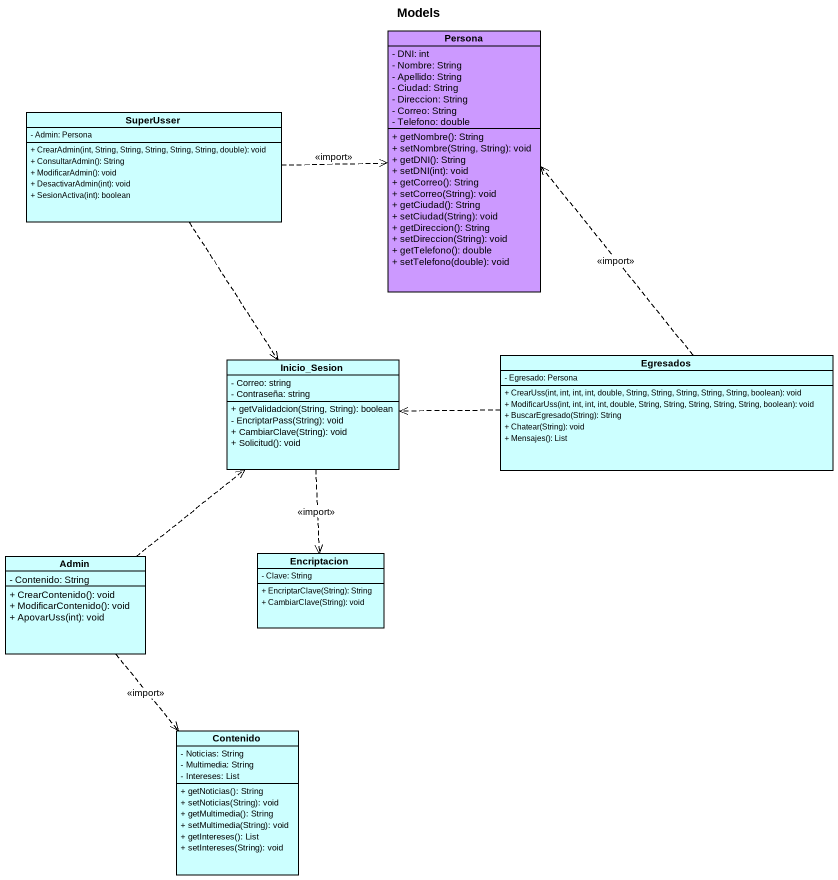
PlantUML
@startuml
title Models
hide circle
hide empty members
skinparam classAttributeIconSize 0
class Persona #CC99FF {
  - DNI: int
  - Nombre: String
  - Apellido: String
  - Ciudad: String
  - Direccion: String
  - Correo: String
  - Telefono: double
  + getNombre(): String
  + setNombre(String, String): void
  + getDNI(): String
  + setDNI(int): void
  + getCorreo(): String
  + setCorreo(String): void
  + getCiudad(): String
  + setCiudad(String): void
  + getDireccion(): String
  + setDireccion(String): void
  + getTelefono(): double
  + setTelefono(double): void
}
class SuperUsser #CCFFFF {
  - Admin: Persona
  + CrearAdmin(int, String, String, String, String, String, double): void
  + ConsultarAdmin(): String
  + ModificarAdmin(): void
  + DesactivarAdmin(int): void
  + SesionActiva(int): boolean
}
class Inicio_Sesion #CCFFFF {
  - Correo: string
  - Contraseña: string
  + getValidadcion(String, String): boolean
  - EncriptarPass(String): void
  + CambiarClave(String): void
  + Solicitud(): void
}
class Egresados #CCFFFF {
  - Egresado: Persona
  + CrearUss(int, int, int, int, double, String, String, String, String, String, boolean): void
  + ModificarUss(int, int, int, int, double, String, String, String, String, String, boolean): void
  + BuscarEgresado(String): String
  + Chatear(String): void
  + Mensajes(): List
}
class Admin #CCFFFF {
  - Contenido: String
  + CrearContenido(): void
  + ModificarContenido(): void
  + ApovarUss(int): void
}
class Encriptacion #CCFFFF {
  - Clave: String
  + EncriptarClave(String): String
  + CambiarClave(String): void
}
class Contenido #CCFFFF {
  - Noticias: String
  - Multimedia: String
  - Intereses: List
  + getNoticias(): String
  + setNoticias(String): void
  + getMultimedia(): String
  + setMultimedia(String): void
  + getIntereses(): List
  + setIntereses(String): void
}
SuperUsser .right.> Persona : <<import>>
SuperUsser ..> Inicio_Sesion
Inicio_Sesion ..> Encriptacion : <<import>>
Egresados .up.> Persona : <<import>>
Egresados .left.> Inicio_Sesion
Admin .up.> Inicio_Sesion
Admin ..> Contenido : <<import>>
@enduml
